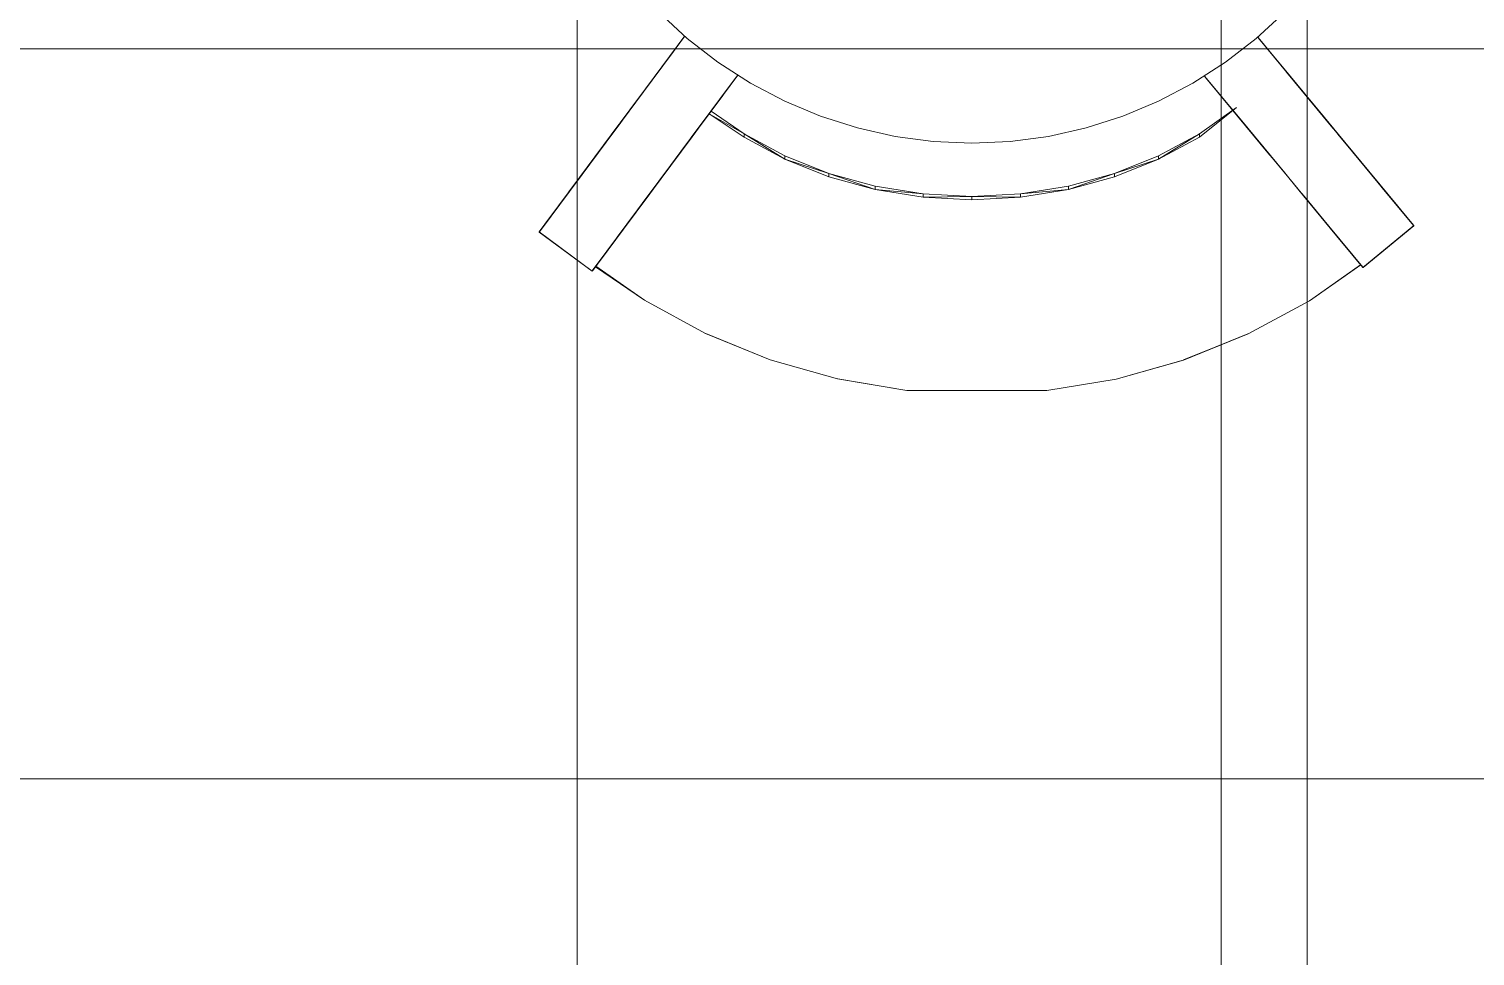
# Model space of a CAD drawing. Extents: x -566 to 72611, y -487 to 32334.
# Drawn here: x 133.65 to 158.41, y 139.61 to 155.48 of the extents above; entities that cross this region are included whole.
import ezdxf

# ---------------------------------------------------------------- set-up
doc = ezdxf.new("R2010")
doc.units = 0
doc.header["$LTSCALE"] = 0.5
doc.header["$MEASUREMENT"] = 0
doc.layers.add('ceilling', color=141, linetype='CONTINUOUS', lineweight=18)
doc.layers.add('floor', color=7, linetype='CONTINUOUS', lineweight=5, true_color=0xcfcfcf)
doc.layers.add('layout', color=7, linetype='CONTINUOUS', lineweight=5, true_color=0xcfcfcf)

msp = doc.modelspace()

# ---------------------------------------------------------------- hatches: boundary and pattern name
at = {"layer": 'floor'}
h = msp.add_hatch(dxfattribs=at)
h.set_pattern_fill('ANSI37', color=256, scale=100, angle=45)
h.set_pattern_definition([(90, (243.028, 267.632), (-12.5, 9e-16), []), (180, (243.028, 267.632), (-9e-16, -12.5), [])])
h.paths.add_polyline_path([(253.46925, 349.5), (154.11744, 349.5), (154.11744, 348.5), (101.14781, 348.5), (101.14781, 349.5), (0, 349.5), (0, 344.5), (36, 344.5, -0.33835703), (0, 308.66941), (0, 308.5), (0, 173.75), (253.46925, 173.75)])
h.paths.add_polyline_path([(36, 344.5), (0, 344.5), (0, 308.66941, 0.33835703)], flags=17)
h.paths.add_polyline_path([(253.46925, 173.75), (0, 173.75), (0, 173.74997), (0, 169.75), (253.46925, 169.75)])
h.paths.add_polyline_path([(253.46925, 169.75), (0, 169.75), (0, 149.21137), (36, 149.21137, -0.33835703), (0, 113.38078), (0, 113.21137), (0, 29.94998), (0, -5), (253.46925, -5)])
h.paths.add_polyline_path([(36, 149.21137), (0, 149.21137), (0, 113.38078, 0.33835703)], flags=17)
h.paths.add_polyline_path([(575.25, 169.75), (510, 169.75), (474.75, 169.75), (327.5, 169.75), (285.46925, 169.75), (285.46925, 165.75), (253.46925, 165.75), (253.46925, -5), (263.99725, -5), (263.99725, 95.99051), (287, 95.99051), (287, 97.5), (292, 97.5), (292, -5), (341.25, -5), (341.25, 13.02988), (341.25012, 15.02988), (346.24839, 15.02988, 0.36108524), (374.08728, 41.24999), (346.25012, 41.24999), (346.25012, 42.99999), (341.25, 42.99999), (341.25, 44.99999), (341.25, 97.5), (357.75, 97.5), (405.75, 97.5), (575.25, 97.5)])

# ---------------------------------------------------------------- linework, layer by layer
at = {"layer": 'ceilling'}
msp.add_line((154.06343, 169.75), (154.06343, -5), dxfattribs=at)
at = {"layer": 'layout'}
for points in [[(144.92283, 155.31625, 60.05685), (144.43345, 155.76791, 58.93004), (144.92283, 155.31625, 58.93004)], [(144.43345, 155.76791, 58.93004), (144.92283, 155.31625, 60.05685), (144.43345, 155.76791, 60.05685)], [(155.15089, 155.76791, 60.05685), (154.66154, 155.31625, 58.93004), (155.15089, 155.76791, 58.93004)], [(154.66154, 155.31625, 58.93004), (155.15089, 155.76791, 60.05685), (154.66154, 155.31625, 60.05685)], [(144.87407, 155.35055, 59.63132), (144.21946, 154.46908, 59.47709), (143.81291, 153.92172, 63.0932)], [(144.87407, 155.35055, 59.63132), (143.81291, 153.92172, 63.0932), (144.46232, 154.79611, 63.29322)], [(144.74162, 155.17221, 51.11895), (144.08738, 154.29135, 51.27463), (144.79295, 155.2413, 51.67926)], [(144.79295, 155.2413, 51.67926), (144.08738, 154.29135, 51.27463), (144.13755, 154.35885, 51.82198)], [(144.79295, 155.2413, 51.67926), (144.13755, 154.35885, 51.82198), (144.83989, 155.30453, 52.24056)], [(144.83989, 155.30453, 52.24056), (144.13755, 154.35885, 51.82198), (144.18339, 154.42062, 52.37029)], [(144.83989, 155.30453, 52.24056), (144.18339, 154.42062, 52.37029), (144.88231, 155.36166, 52.80273)], [(144.88231, 155.36166, 52.80273), (144.18339, 154.42062, 52.37029), (144.22483, 154.4764, 52.91944)], [(145.44859, 154.90951, 60.05685), (144.92283, 155.31625, 58.93004), (145.44859, 154.90951, 58.93004)], [(144.92283, 155.31625, 58.93004), (145.44859, 154.90951, 60.05685), (144.92283, 155.31625, 60.05685)], [(154.66154, 155.31625, 60.05685), (154.13575, 154.90951, 58.93004), (154.66154, 155.31625, 58.93004)], [(154.13575, 154.90951, 58.93004), (154.66154, 155.31625, 60.05685), (154.13575, 154.90951, 60.05685)], [(155.43913, 154.43185, 52.45103), (154.73732, 155.28024, 52.32131), (154.69197, 155.33505, 52.88348)], [(155.43913, 154.43185, 52.45103), (154.69197, 155.33505, 52.88348), (155.39485, 154.48544, 53.0002)], [(155.40059, 154.47848, 59.55784), (154.70079, 155.32443, 59.71208), (155.83522, 153.95309, 63.17395)], [(155.83522, 153.95309, 63.17395), (154.70079, 155.32443, 59.71208), (155.14091, 154.79232, 63.37397)], [(155.48811, 154.37264, 51.90273), (154.78746, 155.21969, 51.76002), (154.73732, 155.28024, 52.32131)], [(155.48811, 154.37264, 51.90273), (154.73732, 155.28024, 52.32131), (155.43913, 154.43185, 52.45103)], [(155.54176, 154.30783, 51.35538), (154.84236, 155.15328, 51.1997), (154.78746, 155.21969, 51.76002)], [(155.54176, 154.30783, 51.35538), (154.78746, 155.21969, 51.76002), (155.48811, 154.37264, 51.90273)], [(144.56077, 154.9288, 49.44472), (143.91081, 154.05355, 49.63913), (144.62553, 155.01583, 50.00159)], [(144.62553, 155.01583, 50.00159), (143.91081, 154.05355, 49.63913), (143.97398, 154.13864, 50.18312)], [(144.62553, 155.01583, 50.00159), (143.97398, 154.13864, 50.18312), (144.68577, 155.09701, 50.55969)], [(144.68577, 155.09701, 50.55969), (143.97398, 154.13864, 50.18312), (144.03288, 154.21786, 50.72831)], [(144.68577, 155.09701, 50.55969), (144.03288, 154.21786, 50.72831), (144.74162, 155.17221, 51.11895)], [(144.74162, 155.17221, 51.11895), (144.03288, 154.21786, 50.72831), (144.08738, 154.29135, 51.27463)], [(155.60005, 154.23739, 50.80906), (154.90205, 155.08114, 50.64045), (154.84236, 155.15328, 51.1997)], [(155.60005, 154.23739, 50.80906), (154.84236, 155.15328, 51.1997), (155.54176, 154.30783, 51.35538)], [(155.66301, 154.16122, 50.26387), (154.96647, 155.00326, 50.08234), (154.90205, 155.08114, 50.64045)], [(155.66301, 154.16122, 50.26387), (154.90205, 155.08114, 50.64045), (155.60005, 154.23739, 50.80906)], [(155.73057, 154.07955, 49.71989), (155.03566, 154.91964, 49.52547), (154.96647, 155.00326, 50.08234)], [(155.73057, 154.07955, 49.71989), (154.96647, 155.00326, 50.08234), (155.66301, 154.16122, 50.26387)], [(144.46232, 154.79611, 63.29322), (143.81291, 153.92172, 63.0932), (143.39225, 153.35531, 66.19836)], [(144.46232, 154.79611, 63.29322), (143.39225, 153.35531, 66.19836), (144.03923, 154.22653, 66.41624)], [(144.35795, 154.6556, 47.83775), (143.70897, 153.78182, 48.04053), (144.42442, 154.74508, 48.36358)], [(144.42442, 154.74508, 48.36358), (143.70897, 153.78182, 48.04053), (143.77574, 153.87167, 48.5686)], [(144.42442, 154.74508, 48.36358), (143.77574, 153.87167, 48.5686), (144.49186, 154.8359, 48.89098)], [(144.49186, 154.8359, 48.89098), (143.77574, 153.87167, 48.5686), (143.843, 153.96224, 49.09448)], [(144.49186, 154.8359, 48.89098), (143.843, 153.96224, 49.09448), (144.56077, 154.9288, 49.44472)], [(144.56077, 154.9288, 49.44472), (143.843, 153.96224, 49.09448), (143.91081, 154.05355, 49.63913)], [(143.89512, 154.03243, 67.48009), (144.46232, 154.79611, 63.29322), (144.03923, 154.22653, 66.41624)], [(146.00688, 154.5505, 60.05685), (145.44859, 154.90951, 58.93004), (146.00688, 154.5505, 58.93004)], [(145.44859, 154.90951, 58.93004), (146.00688, 154.5505, 60.05685), (145.44859, 154.90951, 60.05685)], [(154.13575, 154.90951, 60.05685), (153.57747, 154.5505, 58.93004), (154.13575, 154.90951, 58.93004)], [(153.57747, 154.5505, 58.93004), (154.13575, 154.90951, 60.05685), (153.57747, 154.5505, 60.05685)], [(155.80305, 153.99203, 49.17523), (155.10933, 154.83053, 48.97174), (155.03566, 154.91964, 49.52547)], [(155.80305, 153.99203, 49.17523), (155.03566, 154.91964, 49.52547), (155.73057, 154.07955, 49.71989)], [(155.87495, 153.90512, 48.64935), (155.18144, 154.74337, 48.44434), (155.10933, 154.83053, 48.97174)], [(155.87495, 153.90512, 48.64935), (155.10933, 154.83053, 48.97174), (155.80305, 153.99203, 49.17523)], [(155.83522, 153.95309, 63.17395), (155.14091, 154.79232, 63.37397), (156.28495, 153.40951, 66.27911)], [(156.28495, 153.40951, 66.27911), (155.14091, 154.79232, 63.37397), (155.59324, 154.24557, 66.49699)], [(155.94633, 153.81881, 48.12128), (155.25251, 154.65743, 47.9185), (155.18144, 154.74337, 48.44434)], [(155.94633, 153.81881, 48.12128), (155.18144, 154.74337, 48.44434), (155.87495, 153.90512, 48.64935)], [(144.16288, 154.39291, 46.2589), (143.5131, 153.51803, 46.45496), (144.22722, 154.47958, 46.78542)], [(144.22722, 154.47958, 46.78542), (143.5131, 153.51803, 46.45496), (143.57768, 153.60494, 46.98371)], [(144.22722, 154.47958, 46.78542), (143.57768, 153.60494, 46.98371), (144.29222, 154.5671, 47.31169)], [(144.29222, 154.5671, 47.31169), (143.57768, 153.60494, 46.98371), (143.64299, 153.69284, 47.51224)], [(144.29222, 154.5671, 47.31169), (143.64299, 153.69284, 47.51224), (144.35795, 154.6556, 47.83775)], [(144.35795, 154.6556, 47.83775), (143.64299, 153.69284, 47.51224), (143.70897, 153.78182, 48.04053)], [(145.12413, 153.79733, 59.47709), (145.77867, 154.67868, 59.63132), (144.71757, 153.24984, 63.09319)], [(144.71757, 153.24984, 63.09319), (145.77867, 154.67868, 59.63132), (145.36699, 154.12435, 63.29322)], [(144.93748, 153.54611, 50.72831), (145.59044, 154.42514, 50.55969), (145.64622, 154.50033, 51.11895)], [(144.93748, 153.54611, 50.72831), (145.64622, 154.50033, 51.11895), (144.99205, 153.61947, 51.27463)], [(144.99205, 153.61947, 51.27463), (145.64622, 154.50033, 51.11895), (145.69761, 154.56954, 51.67927)], [(144.99205, 153.61947, 51.27463), (145.69761, 154.56954, 51.67927), (145.04222, 153.6871, 51.82198)], [(145.04222, 153.6871, 51.82198), (145.69761, 154.56954, 51.67927), (145.74449, 154.63265, 52.24056)], [(145.04222, 153.6871, 51.82198), (145.74449, 154.63265, 52.24056), (145.08806, 153.74874, 52.37029)], [(145.08806, 153.74874, 52.37029), (145.74449, 154.63265, 52.24056), (145.78691, 154.68978, 52.80273)], [(145.08806, 153.74874, 52.37029), (145.78691, 154.68978, 52.80273), (145.12944, 153.80453, 52.91944)], [(146.59349, 154.24215, 60.05685), (146.00688, 154.5505, 58.93004), (146.59349, 154.24215, 58.93004)], [(146.00688, 154.5505, 58.93004), (146.59349, 154.24215, 60.05685), (146.00688, 154.5505, 60.05685)], [(153.57747, 154.5505, 60.05685), (152.99086, 154.24215, 58.93004), (153.57747, 154.5505, 58.93004)], [(152.99086, 154.24215, 58.93004), (153.57747, 154.5505, 60.05685), (152.99086, 154.24215, 60.05685)], [(153.77778, 154.67233, 59.01377), (154.48115, 153.82211, 58.90376), (154.49763, 153.80221, 59.12624)], [(153.77778, 154.67233, 59.01377), (154.49763, 153.80221, 59.12624), (153.79472, 154.65182, 59.24274)], [(153.82374, 154.61679, 52.88348), (154.52662, 153.76718, 53.0002), (153.78315, 154.66586, 53.44645)], [(153.78315, 154.66586, 53.44645), (154.52662, 153.76718, 53.0002), (154.48698, 153.81503, 53.55014)], [(153.79472, 154.65182, 59.24274), (154.49763, 153.80221, 59.12624), (154.51506, 153.78109, 59.34856)], [(153.79472, 154.65182, 59.24274), (154.51506, 153.78109, 59.34856), (153.81266, 154.63021, 59.47154)], [(153.81266, 154.63021, 59.47154), (154.51506, 153.78109, 59.34856), (154.53233, 153.76022, 59.55784)], [(153.81266, 154.63021, 59.47154), (154.53233, 153.76022, 59.55784), (153.83256, 154.60617, 59.71208)], [(153.86909, 154.56198, 52.32131), (154.5709, 153.71359, 52.45103), (153.82374, 154.61679, 52.88348)], [(153.82374, 154.61679, 52.88348), (154.5709, 153.71359, 52.45103), (154.52662, 153.76718, 53.0002)], [(153.83256, 154.60617, 59.71208), (154.53233, 153.76022, 59.55784), (154.96699, 153.23483, 63.17395)], [(153.83256, 154.60617, 59.71208), (154.96699, 153.23483, 63.17395), (154.27269, 154.07406, 63.37397)], [(153.9192, 154.50143, 51.76002), (154.61988, 153.65438, 51.90273), (153.86909, 154.56198, 52.32131)], [(153.86909, 154.56198, 52.32131), (154.61988, 153.65438, 51.90273), (154.5709, 153.71359, 52.45103)], [(153.97413, 154.43502, 51.1997), (154.67353, 153.58956, 51.35538), (153.9192, 154.50143, 51.76002)], [(153.9192, 154.50143, 51.76002), (154.67353, 153.58956, 51.35538), (154.61988, 153.65438, 51.90273)], [(156.01692, 153.73348, 47.59299), (155.3228, 154.57247, 47.39245), (155.25251, 154.65743, 47.9185)], [(156.01692, 153.73348, 47.59299), (155.25251, 154.65743, 47.9185), (155.94633, 153.81881, 48.12128)], [(156.08674, 153.64901, 47.06447), (155.39232, 154.48849, 46.86617), (155.3228, 154.57247, 47.39245)], [(156.08674, 153.64901, 47.06447), (155.3228, 154.57247, 47.39245), (156.01692, 153.73348, 47.59299)], [(156.15574, 153.56564, 46.53571), (155.46104, 154.40536, 46.33966), (155.39232, 154.48849, 46.86617)], [(156.15574, 153.56564, 46.53571), (155.39232, 154.48849, 46.86617), (156.08674, 153.64901, 47.06447)], [(144.03923, 154.22653, 66.41624), (143.39225, 153.35531, 66.19836), (143.24821, 153.16134, 67.26141)], [(144.03923, 154.22653, 66.41624), (143.24821, 153.16134, 67.26141), (143.89512, 154.03243, 67.48009)], [(143.97441, 154.13912, 44.67808), (143.32383, 153.26315, 44.86739), (144.03654, 154.22274, 45.20524)], [(144.03654, 154.22274, 45.20524), (143.32383, 153.26315, 44.86739), (143.38615, 153.34713, 45.3968)], [(144.03654, 154.22274, 45.20524), (143.38615, 153.34713, 45.3968), (144.09935, 154.30734, 45.73219)], [(144.09935, 154.30734, 45.73219), (143.38615, 153.34713, 45.3968), (143.44926, 153.43209, 45.92599)], [(144.09935, 154.30734, 45.73219), (143.44926, 153.43209, 45.92599), (144.16288, 154.39291, 46.2589)], [(144.16288, 154.39291, 46.2589), (143.44926, 153.43209, 45.92599), (143.5131, 153.51803, 46.45496)], [(144.7476, 153.29037, 49.09448), (145.39653, 154.16415, 48.89098), (145.46544, 154.25692, 49.44472)], [(144.7476, 153.29037, 49.09448), (145.46544, 154.25692, 49.44472), (144.81541, 153.38168, 49.63913)], [(144.81541, 153.38168, 49.63913), (145.46544, 154.25692, 49.44472), (145.53013, 154.34408, 50.00159)], [(144.81541, 153.38168, 49.63913), (145.53013, 154.34408, 50.00159), (144.87864, 153.46676, 50.18312)], [(144.87864, 153.46676, 50.18312), (145.53013, 154.34408, 50.00159), (145.59044, 154.42514, 50.55969)], [(144.87864, 153.46676, 50.18312), (145.59044, 154.42514, 50.55969), (144.93748, 153.54611, 50.72831)], [(147.20402, 153.98666, 60.05685), (146.59349, 154.24215, 58.93004), (147.20402, 153.98666, 58.93004)], [(146.59349, 154.24215, 58.93004), (147.20402, 153.98666, 60.05685), (146.59349, 154.24215, 60.05685)], [(152.99086, 154.24215, 60.05685), (152.38032, 153.98666, 58.93004), (152.99086, 154.24215, 58.93004)], [(152.38032, 153.98666, 58.93004), (152.99086, 154.24215, 60.05685), (152.38032, 153.98666, 60.05685)], [(154.03379, 154.36288, 50.64045), (154.73182, 153.51913, 50.80907), (153.97413, 154.43502, 51.1997)], [(153.97413, 154.43502, 51.1997), (154.73182, 153.51913, 50.80907), (154.67353, 153.58956, 51.35538)], [(154.09825, 154.285, 50.08234), (154.79478, 153.44296, 50.26387), (154.03379, 154.36288, 50.64045)], [(154.03379, 154.36288, 50.64045), (154.79478, 153.44296, 50.26387), (154.73182, 153.51913, 50.80907)], [(154.16743, 154.20138, 49.52547), (154.86235, 153.36129, 49.71989), (154.09825, 154.285, 50.08234)], [(154.09825, 154.285, 50.08234), (154.86235, 153.36129, 49.71989), (154.79478, 153.44296, 50.26387)], [(156.22401, 153.48312, 46.00674), (155.529, 154.32321, 45.81293), (155.46104, 154.40536, 46.33966)], [(156.22401, 153.48312, 46.00674), (155.46104, 154.40536, 46.33966), (156.15574, 153.56564, 46.53571)], [(156.29145, 153.40158, 45.47755), (155.59617, 154.24203, 45.28599), (155.529, 154.32321, 45.81293)], [(156.29145, 153.40158, 45.47755), (155.529, 154.32321, 45.81293), (156.22401, 153.48312, 46.00674)], [(156.28495, 153.40951, 66.27911), (155.59324, 154.24557, 66.49699), (156.43892, 153.22335, 67.34216)], [(156.43892, 153.22335, 67.34216), (155.59324, 154.24557, 66.49699), (155.74733, 154.05929, 67.56084)], [(156.35811, 153.32101, 44.94815), (155.66255, 154.16183, 44.75883), (155.59617, 154.24203, 45.28599)], [(156.35811, 153.32101, 44.94815), (155.59617, 154.24203, 45.28599), (156.29145, 153.40158, 45.47755)], [(143.79252, 153.89425, 43.09533), (143.14116, 153.01718, 43.2779), (143.85246, 153.97494, 43.62312)], [(143.85246, 153.97494, 43.62312), (143.14116, 153.01718, 43.2779), (143.20134, 153.09823, 43.80795)], [(143.86772, 153.99545, 67.68089), (143.19371, 153.08798, 67.6576), (143.16594, 153.0505, 67.85529)], [(143.86772, 153.99545, 67.68089), (143.16594, 153.0505, 67.85529), (143.83983, 153.95797, 67.88193)], [(143.89512, 154.03243, 67.48009), (143.22117, 153.12484, 67.45979), (143.19371, 153.08798, 67.6576)], [(143.89512, 154.03243, 67.48009), (143.19371, 153.08798, 67.6576), (143.86772, 153.99545, 67.68089)], [(143.85246, 153.97494, 43.62312), (143.20134, 153.09823, 43.80795), (143.91307, 154.0566, 44.1507)], [(143.91307, 154.0566, 44.1507), (143.20134, 153.09823, 43.80795), (143.26219, 153.18014, 44.33778)], [(143.89512, 154.03243, 67.48009), (143.24821, 153.16134, 67.26141), (143.22117, 153.12484, 67.45979)], [(143.91307, 154.0566, 44.1507), (143.26219, 153.18014, 44.33778), (143.97441, 154.13912, 44.67808)], [(143.97441, 154.13912, 44.67808), (143.26219, 153.18014, 44.33778), (143.32383, 153.26315, 44.86739)], [(144.71757, 153.24984, 63.09319), (145.36699, 154.12435, 63.29322), (144.29686, 152.68344, 66.19836)], [(144.29686, 152.68344, 66.19836), (145.36699, 154.12435, 63.29322), (144.94389, 153.55465, 66.41624)], [(144.54759, 153.02108, 47.51224), (145.19682, 153.89523, 47.31169), (145.26262, 153.98373, 47.83775)], [(144.54759, 153.02108, 47.51224), (145.26262, 153.98373, 47.83775), (144.61363, 153.10995, 48.04053)], [(144.61363, 153.10995, 48.04053), (145.26262, 153.98373, 47.83775), (145.32908, 154.07333, 48.36358)], [(144.61363, 153.10995, 48.04053), (145.32908, 154.07333, 48.36358), (144.6804, 153.19979, 48.5686)], [(144.6804, 153.19979, 48.5686), (145.32908, 154.07333, 48.36358), (145.39653, 154.16415, 48.89098)], [(144.6804, 153.19979, 48.5686), (145.39653, 154.16415, 48.89098), (144.7476, 153.29037, 49.09448)], [(145.29585, 154.02853, 48.10067), (145.89421, 153.68649, 62.01618), (145.32908, 154.07333, 48.36358)], [(145.89421, 153.68649, 62.01618), (145.29585, 154.02853, 48.10067), (145.89421, 153.62899, 62.90574)], [(147.83394, 153.78585, 60.05685), (147.20402, 153.98666, 58.93004), (147.83394, 153.78585, 58.93004)], [(147.20402, 153.98666, 58.93004), (147.83394, 153.78585, 60.05685), (147.20402, 153.98666, 60.05685)], [(152.38032, 153.98666, 60.05685), (151.75041, 153.78585, 58.93004), (152.38032, 153.98666, 58.93004)], [(151.75041, 153.78585, 58.93004), (152.38032, 153.98666, 60.05685), (151.75041, 153.78585, 60.05685)], [(153.68956, 153.62899, 62.90574), (154.32432, 154.13595, 62.04524), (153.68956, 153.68649, 62.01618)], [(154.2411, 154.11227, 48.97174), (154.93483, 153.27377, 49.17523), (154.16743, 154.20138, 49.52547)], [(154.16743, 154.20138, 49.52547), (154.93483, 153.27377, 49.17523), (154.86235, 153.36129, 49.71989)], [(154.31321, 154.02511, 48.44434), (155.00673, 153.18685, 48.64936), (154.2411, 154.11227, 48.97174)], [(154.2411, 154.11227, 48.97174), (155.00673, 153.18685, 48.64936), (154.93483, 153.27377, 49.17523)], [(154.8791, 153.34103, 67.56084), (154.27269, 154.07406, 63.37397), (154.72502, 153.52731, 66.49699)], [(154.38429, 153.93917, 47.9185), (155.07811, 153.10055, 48.12128), (154.31321, 154.02511, 48.44434)], [(154.31321, 154.02511, 48.44434), (155.07811, 153.10055, 48.12128), (155.00673, 153.18685, 48.64936)], [(156.42399, 153.24142, 44.41853), (155.72816, 154.08248, 44.23145), (155.66255, 154.16183, 44.75883)], [(156.42399, 153.24142, 44.41853), (155.66255, 154.16183, 44.75883), (156.35811, 153.32101, 44.94815)], [(156.48909, 153.16268, 43.88869), (155.79298, 154.00411, 43.70387), (155.72816, 154.08248, 44.23145)], [(156.48909, 153.16268, 43.88869), (155.72816, 154.08248, 44.23145), (156.42399, 153.24142, 44.41853)], [(156.43892, 153.22335, 67.34216), (155.74733, 154.05929, 67.56084), (156.46788, 153.18832, 67.54053)], [(156.46788, 153.18832, 67.54053), (155.74733, 154.05929, 67.56084), (156.4972, 153.15292, 67.73835)], [(156.4972, 153.15292, 67.73835), (155.74733, 154.05929, 67.56084), (155.77665, 154.02389, 67.76163)], [(156.4972, 153.15292, 67.73835), (155.77665, 154.02389, 67.76163), (156.52693, 153.11691, 67.93604)], [(156.52693, 153.11691, 67.93604), (155.77665, 154.02389, 67.76163), (155.80644, 153.98788, 67.96268)], [(156.55339, 153.08493, 43.35866), (155.85701, 153.92672, 43.17608), (155.79298, 154.00411, 43.70387)], [(156.55339, 153.08493, 43.35866), (155.79298, 154.00411, 43.70387), (156.48909, 153.16268, 43.88869)], [(156.52693, 153.11691, 67.93604), (155.80644, 153.98788, 67.96268), (156.55711, 153.08053, 68.13358)], [(156.55711, 153.08053, 68.13358), (155.80644, 153.98788, 67.96268), (155.83665, 153.95138, 68.16358)], [(143.66417, 153.7214, 69.08517), (142.99064, 152.81454, 69.03837), (142.96006, 152.7734, 69.23503)], [(143.66417, 153.7214, 69.08517), (142.96006, 152.7734, 69.23503), (143.63347, 153.68014, 69.28519)], [(143.69444, 153.76217, 68.885), (143.02086, 152.85519, 68.84155), (142.99064, 152.81454, 69.03837)], [(143.69444, 153.76217, 68.885), (142.99064, 152.81454, 69.03837), (143.66417, 153.7214, 69.08517)], [(143.72435, 153.80245, 68.68468), (143.05064, 152.89535, 68.64459), (143.02086, 152.85519, 68.84155)], [(143.72435, 153.80245, 68.68468), (143.02086, 152.85519, 68.84155), (143.69444, 153.76217, 68.885)], [(143.75383, 153.84213, 68.48421), (143.08006, 152.9349, 68.44748), (143.05064, 152.89535, 68.64459)], [(143.75383, 153.84213, 68.48421), (143.05064, 152.89535, 68.64459), (143.72435, 153.80245, 68.68468)], [(143.78288, 153.88131, 68.28359), (143.10905, 152.97396, 68.25022), (143.08006, 152.9349, 68.44748)], [(143.78288, 153.88131, 68.28359), (143.08006, 152.9349, 68.44748), (143.75383, 153.84213, 68.48421)], [(143.08183, 152.93734, 42.74824), (143.79252, 153.89425, 43.09533), (143.73332, 153.81454, 42.56679)], [(143.79252, 153.89425, 43.09533), (143.08183, 152.93734, 42.74824), (143.14116, 153.01718, 43.2779)], [(143.81157, 153.91989, 68.08282), (143.13768, 153.01254, 68.05283), (143.10905, 152.97396, 68.25022)], [(143.81157, 153.91989, 68.08282), (143.10905, 152.97396, 68.25022), (143.78288, 153.88131, 68.28359)], [(143.83983, 153.95797, 67.88193), (143.16594, 153.0505, 67.85529), (143.13768, 153.01254, 68.05283)], [(143.83983, 153.95797, 67.88193), (143.13768, 153.01254, 68.05283), (143.81157, 153.91989, 68.08282)], [(143.81291, 153.92172, 63.0932), (143.24821, 153.16134, 67.26141), (143.39225, 153.35531, 66.19836)], [(144.35392, 152.76022, 45.92599), (145.00395, 153.63558, 45.73219), (145.06755, 153.72116, 46.25891)], [(144.35392, 152.76022, 45.92599), (145.06755, 153.72116, 46.25891), (144.41771, 152.84616, 46.45496)], [(144.41771, 152.84616, 46.45496), (145.06755, 153.72116, 46.25891), (145.13182, 153.8077, 46.78542)], [(144.41771, 152.84616, 46.45496), (145.13182, 153.8077, 46.78542), (144.48228, 152.93307, 46.98371)], [(144.48228, 152.93307, 46.98371), (145.13182, 153.8077, 46.78542), (145.19682, 153.89523, 47.31169)], [(144.48228, 152.93307, 46.98371), (145.19682, 153.89523, 47.31169), (144.54759, 153.02108, 47.51224)], [(148.47847, 153.64144, 60.05685), (147.83394, 153.78585, 58.93004), (148.47847, 153.64144, 58.93004)], [(147.83394, 153.78585, 58.93004), (148.47847, 153.64144, 60.05685), (147.83394, 153.78585, 60.05685)], [(151.75041, 153.78585, 60.05685), (151.10588, 153.64144, 58.93004), (151.75041, 153.78585, 58.93004)], [(151.10588, 153.64144, 58.93004), (151.75041, 153.78585, 60.05685), (151.10588, 153.64144, 60.05685)], [(154.45457, 153.85421, 47.39245), (155.14869, 153.01522, 47.59299), (154.38429, 153.93917, 47.9185)], [(154.38429, 153.93917, 47.9185), (155.14869, 153.01522, 47.59299), (155.07811, 153.10055, 48.12128)], [(154.52409, 153.77023, 46.86617), (155.21852, 152.93075, 47.06447), (154.45457, 153.85421, 47.39245)], [(154.45457, 153.85421, 47.39245), (155.21852, 152.93075, 47.06447), (155.14869, 153.01522, 47.59299)], [(156.55711, 153.08053, 68.13358), (155.83665, 153.95138, 68.16358), (156.58769, 153.04354, 68.33097)], [(156.58769, 153.04354, 68.33097), (155.83665, 153.95138, 68.16358), (155.86732, 153.91427, 68.36434)], [(155.85701, 153.92672, 43.17608), (156.61683, 153.00826, 42.82899), (155.92033, 153.85018, 42.64754)], [(156.61683, 153.00826, 42.82899), (155.85701, 153.92672, 43.17608), (156.55339, 153.08493, 43.35866)], [(156.58769, 153.04354, 68.33097), (155.86732, 153.91427, 68.36434), (156.61869, 153.00607, 68.52824)], [(156.61869, 153.00607, 68.52824), (155.86732, 153.91427, 68.36434), (155.89842, 153.87667, 68.56496)], [(156.61869, 153.00607, 68.52824), (155.89842, 153.87667, 68.56496), (156.65016, 152.96798, 68.72534)], [(156.65016, 152.96798, 68.72534), (155.89842, 153.87667, 68.56496), (155.92994, 153.83859, 68.76543)], [(156.65016, 152.96798, 68.72534), (155.92994, 153.83859, 68.76543), (156.68202, 152.92953, 68.9223)], [(156.68202, 152.92953, 68.9223), (155.92994, 153.83859, 68.76543), (155.96186, 153.80001, 68.96575)], [(156.68202, 152.92953, 68.9223), (155.96186, 153.80001, 68.96575), (156.71428, 152.89047, 69.11913)], [(156.71428, 152.89047, 69.11913), (155.96186, 153.80001, 68.96575), (155.99424, 153.76083, 69.16592)], [(156.71428, 152.89047, 69.11913), (155.99424, 153.76083, 69.16592), (156.74699, 152.85092, 69.31578)], [(156.74699, 152.85092, 69.31578), (155.99424, 153.76083, 69.16592), (156.02705, 153.72116, 69.36595)], [(156.74699, 152.85092, 69.31578), (156.02705, 153.72116, 69.36595), (156.7801, 152.81088, 69.51229)], [(156.7801, 152.81088, 69.51229), (156.02705, 153.72116, 69.36595), (156.06031, 153.68099, 69.56581)], [(143.49937, 153.49948, 70.12473), (142.82066, 152.58566, 70.08362), (142.77952, 152.53024, 70.31036)], [(143.49937, 153.49948, 70.12473), (142.77952, 152.53024, 70.31036), (143.45787, 153.44369, 70.36436)], [(143.53886, 153.5527, 69.88541), (142.86009, 152.63864, 69.85612), (142.82066, 152.58566, 70.08362)], [(143.53886, 153.5527, 69.88541), (142.82066, 152.58566, 70.08362), (143.49937, 153.49948, 70.12473)], [(143.5709, 153.59579, 69.68478), (142.89793, 152.68966, 69.62672), (142.86009, 152.63864, 69.85612)], [(143.5709, 153.59579, 69.68478), (142.86009, 152.63864, 69.85612), (143.53886, 153.5527, 69.88541)], [(143.6024, 153.63827, 69.48506), (142.92912, 152.73165, 69.43154), (142.89793, 152.68966, 69.62672)], [(143.6024, 153.63827, 69.48506), (142.89793, 152.68966, 69.62672), (143.5709, 153.59579, 69.68478)], [(143.63347, 153.68014, 69.28519), (142.96006, 152.7734, 69.23503), (142.92912, 152.73165, 69.43154)], [(143.63347, 153.68014, 69.28519), (142.92912, 152.73165, 69.43154), (143.6024, 153.63827, 69.48506)], [(144.29686, 152.68344, 66.19836), (144.94389, 153.55465, 66.41624), (144.15287, 152.48959, 67.26141)], [(144.15287, 152.48959, 67.26141), (144.94389, 153.55465, 66.41624), (144.79973, 153.36056, 67.48009)], [(144.22844, 152.59127, 44.86739), (144.87907, 153.46737, 44.67808), (144.94114, 153.55099, 45.20524)], [(144.22844, 152.59127, 44.86739), (144.94114, 153.55099, 45.20524), (144.29081, 152.67526, 45.3968)], [(144.29081, 152.67526, 45.3968), (144.94114, 153.55099, 45.20524), (145.00395, 153.63558, 45.73219)], [(144.35392, 152.76022, 45.92599), (145.00395, 153.63558, 45.73219), (144.29081, 152.67526, 45.3968)], [(145.89421, 153.68649, 62.01618), (146.59343, 153.2507, 62.88128), (146.59343, 153.30819, 61.99172)], [(146.59343, 153.2507, 62.88128), (145.89421, 153.68649, 62.01618), (145.89421, 153.62899, 62.90574)], [(149.13285, 153.55429, 60.05685), (148.47847, 153.64144, 58.93004), (149.13285, 153.55429, 58.93004)], [(148.47847, 153.64144, 58.93004), (149.13285, 153.55429, 60.05685), (148.47847, 153.64144, 60.05685)], [(149.79216, 153.52523, 60.05685), (149.13285, 153.55429, 58.93004), (149.79216, 153.52523, 58.93004)], [(149.13285, 153.55429, 58.93004), (149.79216, 153.52523, 60.05685), (149.13285, 153.55429, 60.05685)], [(150.45149, 153.55429, 60.05685), (149.79216, 153.52523, 58.93004), (150.45149, 153.55429, 58.93004)], [(149.79216, 153.52523, 58.93004), (150.45149, 153.55429, 60.05685), (149.79216, 153.52523, 60.05685)], [(151.10588, 153.64144, 60.05685), (150.45149, 153.55429, 58.93004), (151.10588, 153.64144, 58.93004)], [(150.45149, 153.55429, 58.93004), (151.10588, 153.64144, 60.05685), (150.45149, 153.55429, 60.05685)], [(152.99031, 153.2507, 62.88128), (153.68956, 153.68649, 62.01618), (152.99031, 153.30819, 61.99172)], [(153.68956, 153.68649, 62.01618), (152.99031, 153.2507, 62.88128), (153.68956, 153.62899, 62.90574)], [(156.7801, 152.81088, 69.51229), (156.06031, 153.68099, 69.56581), (156.81346, 152.77059, 69.70747)], [(156.81346, 152.77059, 69.70747), (156.06031, 153.68099, 69.56581), (156.09398, 153.64035, 69.76553)], [(156.81346, 152.77059, 69.70747), (156.09398, 153.64035, 69.76553), (156.85392, 152.72177, 69.93687)], [(156.85392, 152.72177, 69.93687), (156.09398, 153.64035, 69.76553), (156.12825, 153.59884, 69.96616)], [(156.85392, 152.72177, 69.93687), (156.12825, 153.59884, 69.96616), (156.89604, 152.67086, 70.16437)], [(156.89604, 152.67086, 70.16437), (156.12825, 153.59884, 69.96616), (156.17045, 153.54794, 70.20547)], [(156.89604, 152.67086, 70.16437), (156.17045, 153.54794, 70.20547), (156.93998, 152.61764, 70.39111)], [(156.93998, 152.61764, 70.39111), (156.17045, 153.54794, 70.20547), (156.21479, 153.49423, 70.44511)], [(156.93998, 152.61764, 70.39111), (156.21479, 153.49423, 70.44511), (156.98582, 152.56222, 70.61703)], [(156.98582, 152.56222, 70.61703), (156.21479, 153.49423, 70.44511), (156.26112, 153.43832, 70.68393)], [(143.33354, 153.27621, 70.89474), (142.69212, 152.41256, 70.76139), (142.64579, 152.35018, 70.98563)], [(143.33354, 153.27621, 70.89474), (142.64579, 152.35018, 70.98563), (143.29063, 153.21847, 71.03882)], [(143.41453, 153.38534, 70.60317), (142.73668, 152.47262, 70.53629), (142.69212, 152.41256, 70.76139)], [(143.41453, 153.38534, 70.60317), (142.69212, 152.41256, 70.76139), (143.37486, 153.33187, 70.74951)], [(143.37486, 153.33187, 70.74951), (142.69212, 152.41256, 70.76139), (143.33354, 153.27621, 70.89474)], [(143.45787, 153.44369, 70.36436), (142.77952, 152.53024, 70.31036), (142.73668, 152.47262, 70.53629)], [(143.45787, 153.44369, 70.36436), (142.73668, 152.47262, 70.53629), (143.41453, 153.38534, 70.60317)], [(144.04234, 152.34066, 68.05283), (144.71617, 153.24801, 68.08282), (144.01371, 152.30221, 68.25022)], [(144.01371, 152.30221, 68.25022), (144.71617, 153.24801, 68.08282), (144.68754, 153.20944, 68.28359)], [(144.07054, 152.37863, 67.85528), (144.74449, 153.2861, 67.88193), (144.04234, 152.34066, 68.05283)], [(144.04234, 152.34066, 68.05283), (144.74449, 153.2861, 67.88193), (144.71617, 153.24801, 68.08282)], [(144.04582, 152.3453, 43.2779), (144.69719, 153.2225, 43.09533), (144.75706, 153.30306, 43.62312)], [(144.04582, 152.3453, 43.2779), (144.75706, 153.30306, 43.62312), (144.10594, 152.42636, 43.80795)], [(144.09837, 152.4161, 67.6576), (144.77232, 153.32369, 67.68089), (144.07054, 152.37863, 67.85528)], [(144.07054, 152.37863, 67.85528), (144.77232, 153.32369, 67.68089), (144.74449, 153.2861, 67.88193)], [(144.12577, 152.45309, 67.45979), (144.79973, 153.36056, 67.48009), (144.09837, 152.4161, 67.6576)], [(144.09837, 152.4161, 67.6576), (144.79973, 153.36056, 67.48009), (144.77232, 153.32369, 67.68089)], [(144.10594, 152.42636, 43.80795), (144.75706, 153.30306, 43.62312), (144.81767, 153.38473, 44.1507)], [(144.10594, 152.42636, 43.80795), (144.81767, 153.38473, 44.1507), (144.16685, 152.50839, 44.33778)], [(144.15287, 152.48959, 67.26141), (144.79973, 153.36056, 67.48009), (144.12577, 152.45309, 67.45979)], [(144.16685, 152.50839, 44.33778), (144.81767, 153.38473, 44.1507), (144.87907, 153.46737, 44.67808)], [(144.16685, 152.50839, 44.33778), (144.87907, 153.46737, 44.67808), (144.22844, 152.59127, 44.86739)], [(146.59343, 153.2507, 62.88128), (147.34556, 153.00729, 61.97227), (146.59343, 153.30819, 61.99172)], [(147.34556, 153.00729, 61.97227), (146.59343, 153.2507, 62.88128), (147.34556, 152.94979, 62.86182)], [(152.23817, 153.00729, 61.97227), (152.99031, 153.2507, 62.88128), (152.99031, 153.30819, 61.99172)], [(152.99031, 153.2507, 62.88128), (152.23817, 153.00729, 61.97227), (152.23817, 152.94979, 62.86182)], [(156.98582, 152.56222, 70.61703), (156.26112, 153.43832, 70.68393), (157.03346, 152.50472, 70.84214)], [(157.03346, 152.50472, 70.84214), (156.26112, 153.43832, 70.68393), (156.30357, 153.38693, 70.83027)], [(157.03346, 152.50472, 70.84214), (156.30357, 153.38693, 70.83027), (156.34773, 153.33358, 70.97549)], [(157.03346, 152.50472, 70.84214), (156.34773, 153.33358, 70.97549), (157.08296, 152.44479, 71.06638)], [(157.08296, 152.44479, 71.06638), (156.34773, 153.33358, 70.97549), (156.3936, 153.27816, 71.11958)], [(157.08296, 152.44479, 71.06638), (156.3936, 153.27816, 71.11958), (157.13429, 152.38278, 71.28973)], [(157.13429, 152.38278, 71.28973), (156.3936, 153.27816, 71.11958), (156.44111, 153.22067, 71.26247)], [(143.15257, 153.03256, 71.46377), (142.54808, 152.21859, 71.43139), (142.49669, 152.14938, 71.65285)], [(143.1035, 152.96652, 71.60284), (142.49669, 152.14938, 71.65285), (143.15257, 153.03256, 71.46377)], [(143.20018, 153.09664, 71.32338), (142.59782, 152.28561, 71.20898), (142.54808, 152.21859, 71.43139)], [(143.20018, 153.09664, 71.32338), (142.54808, 152.21859, 71.43139), (143.15257, 153.03256, 71.46377)], [(143.29063, 153.21847, 71.03882), (142.64579, 152.35018, 70.98563), (142.59782, 152.28561, 71.20898)], [(143.29063, 153.21847, 71.03882), (142.59782, 152.28561, 71.20898), (143.2462, 153.15866, 71.18172)], [(143.2462, 153.15866, 71.18172), (142.59782, 152.28561, 71.20898), (143.20018, 153.09664, 71.32338)], [(143.86473, 152.10153, 69.23503), (144.53813, 153.00826, 69.28519), (143.83372, 152.05978, 69.43153)], [(143.83372, 152.05978, 69.43153), (144.53813, 153.00826, 69.28519), (144.507, 152.96639, 69.48506)], [(143.89531, 152.14266, 69.03837), (144.56877, 153.04952, 69.08517), (143.86473, 152.10153, 69.23503)], [(143.86473, 152.10153, 69.23503), (144.56877, 153.04952, 69.08517), (144.53813, 153.00826, 69.28519)], [(143.92552, 152.18344, 68.84155), (144.5991, 153.0903, 68.885), (143.89531, 152.14266, 69.03837)], [(143.89531, 152.14266, 69.03837), (144.5991, 153.0903, 68.885), (144.56877, 153.04952, 69.08517)], [(143.9553, 152.22347, 68.64459), (144.62895, 153.13058, 68.68468), (143.92552, 152.18344, 68.84155)], [(143.92552, 152.18344, 68.84155), (144.62895, 153.13058, 68.68468), (144.5991, 153.0903, 68.885)], [(143.98472, 152.26315, 68.44748), (144.65843, 153.17025, 68.48421), (143.9553, 152.22347, 68.64459)], [(143.9553, 152.22347, 68.64459), (144.65843, 153.17025, 68.48421), (144.62895, 153.13058, 68.68468)], [(144.01371, 152.30221, 68.25022), (144.68754, 153.20944, 68.28359), (143.98472, 152.26315, 68.44748)], [(143.98472, 152.26315, 68.44748), (144.68754, 153.20944, 68.28359), (144.65843, 153.17025, 68.48421)], [(144.69719, 153.2225, 43.09533), (143.98643, 152.26547, 42.74824), (144.63792, 153.14266, 42.56679)], [(143.98643, 152.26547, 42.74824), (144.69719, 153.2225, 43.09533), (144.04582, 152.3453, 43.2779)], [(147.34556, 153.00729, 61.97227), (148.13816, 152.73129, 62.84769), (148.13816, 152.78878, 61.95813)], [(148.13816, 152.73129, 62.84769), (147.34556, 153.00729, 61.97227), (147.34556, 152.94979, 62.86182)], [(151.44557, 152.73129, 62.84769), (152.23817, 153.00729, 61.97227), (151.44557, 152.78878, 61.95813)], [(152.23817, 153.00729, 61.97227), (151.44557, 152.73129, 62.84769), (152.23817, 152.94979, 62.86182)], [(157.13429, 152.38278, 71.28973), (156.44111, 153.22067, 71.26247), (156.49034, 153.16122, 71.40414)], [(157.13429, 152.38278, 71.28973), (156.49034, 153.16122, 71.40414), (157.18745, 152.31857, 71.51215)], [(157.18745, 152.31857, 71.51215), (156.49034, 153.16122, 71.40414), (156.54118, 153.0997, 71.54453)], [(157.18745, 152.31857, 71.51215), (156.54118, 153.0997, 71.54453), (157.24241, 152.25216, 71.7336)], [(157.24241, 152.25216, 71.7336), (156.54118, 153.0997, 71.54453), (156.59367, 153.03634, 71.68359)], [(157.24241, 152.25216, 71.7336), (156.59367, 153.03634, 71.68359), (156.64778, 152.97091, 71.82132)], [(143.00077, 152.82809, 71.87688), (142.44358, 152.07797, 71.87331), (142.38878, 152.00411, 72.09274)], [(143.00077, 152.82809, 71.87688), (142.38878, 152.00411, 72.09274), (142.94719, 152.75595, 72.01176)], [(142.94719, 152.75595, 72.01176), (142.38878, 152.00411, 72.09274), (142.89207, 152.68185, 72.14516)], [(143.0529, 152.89828, 71.74056), (142.49669, 152.14938, 71.65285), (142.44358, 152.07797, 71.87331)], [(143.0529, 152.89828, 71.74056), (142.44358, 152.07797, 71.87331), (143.00077, 152.82809, 71.87688)], [(143.1035, 152.96652, 71.60284), (142.49669, 152.14938, 71.65285), (143.0529, 152.89828, 71.74056)], [(143.68419, 151.85848, 70.31035), (144.36247, 152.77181, 70.36436), (143.64134, 151.80075, 70.53629)], [(143.64134, 151.80075, 70.53629), (144.36247, 152.77181, 70.36436), (144.3192, 152.71347, 70.60317)], [(143.72532, 151.91378, 70.08362), (144.40397, 152.82772, 70.12473), (143.68419, 151.85848, 70.31035)], [(143.68419, 151.85848, 70.31035), (144.40397, 152.82772, 70.12473), (144.36247, 152.77181, 70.36436)], [(143.76469, 151.96688, 69.85612), (144.44346, 152.88082, 69.88541), (143.72532, 151.91378, 70.08362)], [(143.72532, 151.91378, 70.08362), (144.44346, 152.88082, 69.88541), (144.40397, 152.82772, 70.12473)], [(143.80253, 152.01779, 69.62672), (144.47551, 152.92404, 69.68478), (143.76469, 151.96688, 69.85612)], [(143.76469, 151.96688, 69.85612), (144.47551, 152.92404, 69.68478), (144.44346, 152.88082, 69.88541)], [(143.83372, 152.05978, 69.43153), (144.507, 152.96639, 69.48506), (143.80253, 152.01779, 69.62672)], [(143.80253, 152.01779, 69.62672), (144.507, 152.96639, 69.48506), (144.47551, 152.92404, 69.68478)], [(148.13816, 152.73129, 62.84769), (148.95811, 152.65621, 61.94955), (148.13816, 152.78878, 61.95813)], [(148.95811, 152.65621, 61.94955), (148.13816, 152.73129, 62.84769), (148.95811, 152.59872, 62.83911)], [(150.62562, 152.65621, 61.94955), (151.44557, 152.73129, 62.84769), (151.44557, 152.78878, 61.95813)], [(151.44557, 152.73129, 62.84769), (150.62562, 152.65621, 61.94955), (150.62562, 152.59872, 62.83911)], [(155.21852, 152.93075, 47.06447), (156.07176, 151.89938, 70.39111), (156.11757, 151.84396, 70.61703)], [(155.21852, 152.93075, 47.06447), (156.11757, 151.84396, 70.61703), (155.3929, 152.72006, 70.68393)], [(157.24241, 152.25216, 71.7336), (156.64778, 152.97091, 71.82132), (157.29918, 152.18344, 71.95406)], [(157.29918, 152.18344, 71.95406), (156.64778, 152.97091, 71.82132), (156.7035, 152.90353, 71.95763)], [(157.29918, 152.18344, 71.95406), (156.7035, 152.90353, 71.95763), (157.35774, 152.11264, 72.1735)], [(157.35774, 152.11264, 72.1735), (156.7035, 152.90353, 71.95763), (156.76082, 152.83431, 72.09251)], [(157.35774, 152.11264, 72.1735), (156.76082, 152.83431, 72.09251), (156.81968, 152.76315, 72.22591)], [(157.35774, 152.11264, 72.1735), (156.81968, 152.76315, 72.22591), (157.35695, 152.11361, 72.2136)], [(157.35695, 152.11361, 72.2136), (156.81968, 152.76315, 72.22591), (157.35325, 152.11813, 72.25334)], [(157.35325, 152.11813, 72.25334), (156.81968, 152.76315, 72.22591), (156.88011, 152.69003, 72.3578)], [(142.89207, 152.68185, 72.14516), (142.38878, 152.00411, 72.09274), (142.38957, 152.00509, 72.13285)], [(142.89207, 152.68185, 72.14516), (142.38957, 152.00509, 72.13285), (142.39299, 152.00985, 72.17259)], [(142.89207, 152.68185, 72.14516), (142.39299, 152.00985, 72.17259), (142.83555, 152.60568, 72.27704)], [(142.83555, 152.60568, 72.27704), (142.39299, 152.00985, 72.17259), (142.39915, 152.01815, 72.21152)], [(142.83555, 152.60568, 72.27704), (142.39915, 152.01815, 72.21152), (142.40794, 152.02999, 72.24917)], [(142.83555, 152.60568, 72.27704), (142.40794, 152.02999, 72.24917), (142.41923, 152.04513, 72.28512)], [(142.83555, 152.60568, 72.27704), (142.41923, 152.04513, 72.28512), (142.81938, 152.58383, 72.31058)], [(142.81938, 152.58383, 72.31058), (142.41923, 152.04513, 72.28512), (142.43296, 152.06356, 72.31894)], [(142.81938, 152.58383, 72.31058), (142.43296, 152.06356, 72.31894), (142.80113, 152.55941, 72.34149)], [(142.80113, 152.55941, 72.34149), (142.43296, 152.06356, 72.31894), (142.44889, 152.08505, 72.35023)], [(142.80113, 152.55941, 72.34149), (142.44889, 152.08505, 72.35023), (142.78117, 152.53243, 72.36948)], [(142.78117, 152.53243, 72.36948), (142.44889, 152.08505, 72.35023), (142.46684, 152.10922, 72.37865)], [(142.78117, 152.53243, 72.36948), (142.46684, 152.10922, 72.37865), (142.7595, 152.50326, 72.39429)], [(142.7595, 152.50326, 72.39429), (142.46684, 152.10922, 72.37865), (142.48661, 152.13583, 72.40386)], [(142.7595, 152.50326, 72.39429), (142.48661, 152.13583, 72.40386), (142.73649, 152.47225, 72.4157)], [(143.55046, 151.67843, 70.98563), (144.19529, 152.5466, 71.03882), (143.50242, 151.61373, 71.20898)], [(143.50242, 151.61373, 71.20898), (144.19529, 152.5466, 71.03882), (144.1508, 152.48678, 71.18172)], [(143.50242, 151.61373, 71.20898), (144.1508, 152.48678, 71.18172), (144.10478, 152.42477, 71.32338)], [(143.59672, 151.74069, 70.76139), (144.23814, 152.60433, 70.89474), (143.55046, 151.67843, 70.98563)], [(143.55046, 151.67843, 70.98563), (144.23814, 152.60433, 70.89474), (144.19529, 152.5466, 71.03882)], [(143.64134, 151.80075, 70.53629), (144.3192, 152.71347, 70.60317), (143.59672, 151.74069, 70.76139)], [(143.59672, 151.74069, 70.76139), (144.3192, 152.71347, 70.60317), (144.27946, 152.66, 70.74951)], [(143.59672, 151.74069, 70.76139), (144.27946, 152.66, 70.74951), (144.23814, 152.60433, 70.89474)], [(148.95811, 152.59872, 62.83911), (149.79188, 152.61178, 61.94669), (148.95811, 152.65621, 61.94955)], [(149.79188, 152.61178, 61.94669), (148.95811, 152.59872, 62.83911), (149.79188, 152.55416, 62.83624)], [(150.62562, 152.65621, 61.94955), (150.62562, 152.59872, 62.83911), (149.79188, 152.61178, 61.94669)], [(150.62562, 152.59872, 62.83911), (149.79188, 152.61178, 61.94669), (149.79188, 152.55416, 62.83624)], [(155.3929, 152.72006, 70.68393), (156.11757, 151.84396, 70.61703), (156.16523, 151.78646, 70.84214)], [(155.3929, 152.72006, 70.68393), (156.16523, 151.78646, 70.84214), (155.43535, 152.66867, 70.83027)], [(155.43535, 152.66867, 70.83027), (156.16523, 151.78646, 70.84214), (155.4795, 152.61532, 70.97549)], [(155.4795, 152.61532, 70.97549), (156.16523, 151.78646, 70.84214), (156.21473, 151.72653, 71.06638)], [(155.4795, 152.61532, 70.97549), (156.21473, 151.72653, 71.06638), (155.52537, 152.5599, 71.11958)], [(155.52537, 152.5599, 71.11958), (156.21473, 151.72653, 71.06638), (156.26606, 151.66451, 71.28973)], [(155.52537, 152.5599, 71.11958), (156.26606, 151.66451, 71.28973), (155.57289, 152.50241, 71.26247)], [(155.57289, 152.50241, 71.26247), (156.26606, 151.66451, 71.28973), (155.62211, 152.44296, 71.40414)], [(157.35325, 152.11813, 72.25334), (156.88011, 152.69003, 72.3578), (157.34666, 152.12606, 72.29227)], [(157.34666, 152.12606, 72.29227), (156.88011, 152.69003, 72.3578), (157.33726, 152.13742, 72.32992)], [(157.33726, 152.13742, 72.32992), (156.88011, 152.69003, 72.3578), (157.32518, 152.15206, 72.36588)], [(157.32518, 152.15206, 72.36588), (156.88011, 152.69003, 72.3578), (156.89744, 152.66915, 72.39133)], [(157.32518, 152.15206, 72.36588), (156.89744, 152.66915, 72.39133), (157.31053, 152.16976, 72.39969)], [(157.31053, 152.16976, 72.39969), (156.89744, 152.66915, 72.39133), (156.91688, 152.64559, 72.42224)], [(157.31053, 152.16976, 72.39969), (156.91688, 152.64559, 72.42224), (157.29353, 152.19027, 72.43098)], [(157.29353, 152.19027, 72.43098), (156.91688, 152.64559, 72.42224), (156.93827, 152.61972, 72.45023)], [(157.29353, 152.19027, 72.43098), (156.93827, 152.61972, 72.45023), (157.27433, 152.21347, 72.4594)], [(157.27433, 152.21347, 72.4594), (156.93827, 152.61972, 72.45023), (156.96141, 152.59176, 72.47504)], [(157.27433, 152.21347, 72.4594), (156.96141, 152.59176, 72.47504), (157.25316, 152.2391, 72.48462)], [(157.25316, 152.2391, 72.48462), (156.96141, 152.59176, 72.47504), (156.98607, 152.56198, 72.49644)], [(157.25316, 152.2391, 72.48462), (156.98607, 152.56198, 72.49644), (157.23027, 152.26681, 72.50632)], [(157.23027, 152.26681, 72.50632), (156.98607, 152.56198, 72.49644), (157.01197, 152.5306, 72.51423)], [(157.23027, 152.26681, 72.50632), (157.01197, 152.5306, 72.51423), (157.2158, 152.28427, 72.517)], [(157.2158, 152.28427, 72.517), (157.01197, 152.5306, 72.51423), (157.03895, 152.49801, 72.52823)], [(157.2158, 152.28427, 72.517), (157.03895, 152.49801, 72.52823), (157.18043, 152.32699, 72.53825)], [(157.18043, 152.32699, 72.53825), (157.03895, 152.49801, 72.52823), (157.06672, 152.46444, 72.53832)], [(142.73649, 152.47225, 72.4157), (142.48661, 152.13583, 72.40386), (142.50804, 152.16464, 72.42557)], [(142.73649, 152.47225, 72.4157), (142.50804, 152.16464, 72.42557), (142.7122, 152.43966, 72.43347)], [(142.7122, 152.43966, 72.43347), (142.50804, 152.16464, 72.42557), (142.52159, 152.18295, 72.43625)], [(142.7122, 152.43966, 72.43347), (142.52159, 152.18295, 72.43625), (142.68699, 152.4056, 72.44747)], [(142.68699, 152.4056, 72.44747), (142.52159, 152.18295, 72.43625), (142.55461, 152.22738, 72.45749)], [(142.68699, 152.4056, 72.44747), (142.55461, 152.22738, 72.45749), (142.66099, 152.37069, 72.45757)], [(142.66099, 152.37069, 72.45757), (142.55461, 152.22738, 72.45749), (142.5811, 152.26303, 72.46362)], [(142.66099, 152.37069, 72.45757), (142.5811, 152.26303, 72.46362), (142.63456, 152.33505, 72.46365)], [(142.63456, 152.33505, 72.46365), (142.5811, 152.26303, 72.46362), (142.60783, 152.29904, 72.46568)], [(143.45274, 151.54684, 71.4314), (144.05723, 152.36068, 71.46377), (143.40129, 151.47763, 71.65285)], [(143.40129, 151.47763, 71.65285), (144.05723, 152.36068, 71.46377), (144.0081, 152.29464, 71.60284)], [(143.40129, 151.47763, 71.65285), (144.0081, 152.29464, 71.60284), (143.9575, 152.22653, 71.74056)], [(143.50242, 151.61373, 71.20898), (144.10478, 152.42477, 71.32338), (143.45274, 151.54684, 71.4314)], [(143.45274, 151.54684, 71.4314), (144.10478, 152.42477, 71.32338), (144.05723, 152.36068, 71.46377)], [(155.62211, 152.44296, 71.40414), (156.26606, 151.66451, 71.28973), (156.31923, 151.60031, 71.51215)], [(155.62211, 152.44296, 71.40414), (156.31923, 151.60031, 71.51215), (155.67296, 152.38143, 71.54452)], [(155.67296, 152.38143, 71.54452), (156.31923, 151.60031, 71.51215), (156.37419, 151.5339, 71.7336)], [(155.67296, 152.38143, 71.54452), (156.37419, 151.5339, 71.7336), (155.72545, 152.31808, 71.68359)], [(155.72545, 152.31808, 71.68359), (156.37419, 151.5339, 71.7336), (155.77955, 152.25265, 71.82132)], [(155.77955, 152.25265, 71.82132), (156.37419, 151.5339, 71.7336), (156.43095, 151.46517, 71.95406)], [(155.77955, 152.25265, 71.82132), (156.43095, 151.46517, 71.95406), (155.83528, 152.18527, 71.95763)], [(157.18043, 152.32699, 72.53825), (157.06672, 152.46444, 72.53832), (157.15214, 152.36117, 72.54437)], [(157.15214, 152.36117, 72.54437), (157.06672, 152.46444, 72.53832), (157.09501, 152.43026, 72.5444)], [(157.15214, 152.36117, 72.54437), (157.09501, 152.43026, 72.5444), (157.12358, 152.39572, 72.54643)], [(157.18043, 152.32699, 72.53825), (157.20594, 152.29623, 72.52426), (157.2158, 152.28427, 72.517)], [(143.29344, 151.33236, 72.09274), (142.38957, 152.00509, 72.13285), (142.38878, 152.00411, 72.09274)], [(143.34819, 151.40609, 71.87331), (143.90538, 152.15634, 71.87688), (143.29344, 151.33236, 72.09274)], [(143.29344, 151.33236, 72.09274), (143.90538, 152.15634, 71.87688), (143.85179, 152.08419, 72.01176)], [(143.29344, 151.33236, 72.09274), (143.85179, 152.08419, 72.01176), (143.79673, 152.00997, 72.14516)], [(143.29344, 151.33236, 72.09274), (143.79673, 152.00997, 72.14516), (143.29417, 151.33334, 72.13285)], [(143.29417, 151.33334, 72.13285), (143.79673, 152.00997, 72.14516), (143.29765, 151.33798, 72.17259)], [(143.29765, 151.33798, 72.17259), (143.79673, 152.00997, 72.14516), (143.74022, 151.93392, 72.27704)], [(143.40129, 151.47763, 71.65285), (143.9575, 152.22653, 71.74056), (143.34819, 151.40609, 71.87331)], [(143.34819, 151.40609, 71.87331), (143.9575, 152.22653, 71.74056), (143.90538, 152.15634, 71.87688)], [(155.83528, 152.18527, 71.95763), (156.43095, 151.46517, 71.95406), (156.48951, 151.39437, 72.1735)], [(155.83528, 152.18527, 71.95763), (156.48951, 151.39437, 72.1735), (155.89256, 152.11605, 72.09251)], [(155.89256, 152.11605, 72.09251), (156.48951, 151.39437, 72.1735), (155.95146, 152.04489, 72.22591)], [(155.95146, 152.04489, 72.22591), (156.48951, 151.39437, 72.1735), (156.48872, 151.39535, 72.2136)], [(155.95146, 152.04489, 72.22591), (156.48872, 151.39535, 72.2136), (156.485, 151.39987, 72.25334)], [(155.95146, 152.04489, 72.22591), (156.485, 151.39987, 72.25334), (156.01188, 151.97177, 72.35779)], [(156.48872, 151.39535, 72.2136), (157.35774, 152.11264, 72.1735), (157.35695, 152.11361, 72.2136)], [(157.35774, 152.11264, 72.1735), (156.48872, 151.39535, 72.2136), (156.48951, 151.39437, 72.1735)], [(143.29765, 151.33798, 72.17259), (143.74022, 151.93392, 72.27704), (143.30381, 151.34628, 72.21152)], [(143.30381, 151.34628, 72.21152), (143.74022, 151.93392, 72.27704), (143.3126, 151.35812, 72.24917)], [(143.3126, 151.35812, 72.24917), (143.74022, 151.93392, 72.27704), (143.32389, 151.37326, 72.28512)], [(143.32389, 151.37326, 72.28512), (143.74022, 151.93392, 72.27704), (143.72398, 151.91207, 72.31058)], [(143.32389, 151.37326, 72.28512), (143.72398, 151.91207, 72.31058), (143.33757, 151.39169, 72.31894)], [(143.33757, 151.39169, 72.31894), (143.72398, 151.91207, 72.31058), (143.70579, 151.88754, 72.34149)], [(143.33757, 151.39169, 72.31894), (143.70579, 151.88754, 72.34149), (143.3535, 151.41317, 72.35023)], [(143.3535, 151.41317, 72.35023), (143.70579, 151.88754, 72.34149), (143.68577, 151.86056, 72.36948)], [(143.3535, 151.41317, 72.35023), (143.68577, 151.86056, 72.36948), (143.37144, 151.43734, 72.37865)], [(143.37144, 151.43734, 72.37865), (143.68577, 151.86056, 72.36948), (143.66417, 151.83151, 72.39429)], [(143.37144, 151.43734, 72.37865), (143.66417, 151.83151, 72.39429), (143.39128, 151.46408, 72.40386)], [(143.39128, 151.46408, 72.40386), (143.66417, 151.83151, 72.39429), (143.64109, 151.80038, 72.4157)], [(143.39128, 151.46408, 72.40386), (143.64109, 151.80038, 72.4157), (143.41264, 151.49288, 72.42557)], [(143.41264, 151.49288, 72.42557), (143.64109, 151.80038, 72.4157), (143.61686, 151.76779, 72.43347)], [(143.41264, 151.49288, 72.42557), (143.61686, 151.76779, 72.43347), (143.42619, 151.51107, 72.43625)], [(143.42619, 151.51107, 72.43625), (143.61686, 151.76779, 72.43347), (143.5916, 151.73385, 72.44747)], [(156.01188, 151.97177, 72.35779), (156.485, 151.39987, 72.25334), (156.47844, 151.4078, 72.29227)], [(156.01188, 151.97177, 72.35779), (156.47844, 151.4078, 72.29227), (156.46904, 151.41915, 72.32992)], [(156.01188, 151.97177, 72.35779), (156.46904, 151.41915, 72.32992), (156.45695, 151.4338, 72.36588)], [(156.01188, 151.97177, 72.35779), (156.45695, 151.4338, 72.36588), (156.02922, 151.95089, 72.39133)], [(156.02922, 151.95089, 72.39133), (156.45695, 151.4338, 72.36588), (156.4423, 151.4515, 72.39969)], [(156.02922, 151.95089, 72.39133), (156.4423, 151.4515, 72.39969), (156.04866, 151.92733, 72.42224)], [(156.04866, 151.92733, 72.42224), (156.4423, 151.4515, 72.39969), (156.4253, 151.47201, 72.43098)], [(156.04866, 151.92733, 72.42224), (156.4253, 151.47201, 72.43098), (156.07005, 151.90145, 72.45023)], [(156.07005, 151.90145, 72.45023), (156.4253, 151.47201, 72.43098), (156.40611, 151.4952, 72.4594)], [(156.07005, 151.90145, 72.45023), (156.40611, 151.4952, 72.4594), (156.09318, 151.8735, 72.47504)], [(156.09318, 151.8735, 72.47504), (156.40611, 151.4952, 72.4594), (156.38493, 151.52084, 72.48462)], [(156.09318, 151.8735, 72.47504), (156.38493, 151.52084, 72.48462), (156.11781, 151.84371, 72.49644)], [(156.11781, 151.84371, 72.49644), (156.38493, 151.52084, 72.48462), (156.36204, 151.54855, 72.50632)], [(156.11781, 151.84371, 72.49644), (156.36204, 151.54855, 72.50632), (156.14375, 151.81234, 72.51423)], [(156.14375, 151.81234, 72.51423), (156.36204, 151.54855, 72.50632), (156.34758, 151.566, 72.517)], [(156.14375, 151.81234, 72.51423), (156.34758, 151.566, 72.517), (156.17073, 151.77975, 72.52822)], [(156.17073, 151.77975, 72.52822), (156.34758, 151.566, 72.517), (156.31221, 151.60873, 72.53825)], [(156.17073, 151.77975, 72.52822), (156.31221, 151.60873, 72.53825), (156.1985, 151.74618, 72.53832)], [(156.22679, 151.712, 72.5444), (156.28392, 151.64291, 72.54437), (156.1985, 151.74618, 72.53832)], [(156.28392, 151.64291, 72.54437), (156.31221, 151.60873, 72.53825), (156.1985, 151.74618, 72.53832)], [(143.42619, 151.51107, 72.43625), (143.5916, 151.73385, 72.44747), (143.45927, 151.55563, 72.45749)], [(143.45927, 151.55563, 72.45749), (143.43541, 151.52352, 72.44351), (143.42619, 151.51107, 72.43625)], [(143.45927, 151.55563, 72.45749), (143.5916, 151.73385, 72.44747), (143.56566, 151.69882, 72.45757)], [(143.45927, 151.55563, 72.45749), (143.56566, 151.69882, 72.45757), (143.48576, 151.59127, 72.46362)], [(143.48576, 151.59127, 72.46362), (143.56566, 151.69882, 72.45757), (143.53917, 151.66317, 72.46365)], [(143.48576, 151.59127, 72.46362), (143.53917, 151.66317, 72.46365), (143.51243, 151.62716, 72.46568)], [(156.22679, 151.712, 72.5444), (156.28392, 151.64291, 72.54437), (156.25535, 151.67745, 72.54643)], [(144.1887, 150.83505, 72.02067), (143.35013, 151.40865, 72.37752), (143.35654, 151.41727, 72.35016)], [(156.44806, 151.44116, 72.20093), (155.57045, 150.82736, 72.0802), (156.45112, 151.44079, 72.16083)], [(144.1887, 150.83505, 72.02067), (145.23582, 150.26852, 71.9371), (145.23607, 150.26596, 71.97733)], [(154.52354, 150.26217, 71.98568), (155.57045, 150.82736, 72.0802), (154.52287, 150.25961, 72.0259)], [(146.3433, 149.81539, 71.94448), (145.23796, 150.26669, 72.01749), (145.23607, 150.26596, 71.97733)], [(153.41539, 149.81051, 71.98148), (154.52052, 150.26046, 72.06605), (153.41353, 149.81161, 72.02164)], [(154.52052, 150.26046, 72.06605), (153.41539, 149.81051, 71.98148), (154.52287, 150.25961, 72.0259)], [(153.41594, 149.81307, 71.94125), (154.52287, 150.25961, 72.0259), (153.41539, 149.81051, 71.98148)], [(146.3433, 149.81539, 71.94448), (147.49626, 149.49154, 71.88232), (147.49629, 149.48898, 71.92255)], [(153.41353, 149.81161, 72.02164), (152.26228, 149.4858, 71.94748), (153.41539, 149.81051, 71.98148)], [(148.68, 149.29122, 71.91182), (147.49717, 149.4902, 71.96275), (147.49629, 149.48898, 71.92255)], [(151.07771, 149.29086, 71.96455), (148.68, 149.29122, 71.91182), (151.07847, 149.28964, 71.92437)], [(151.07881, 149.29208, 71.88413), (152.26228, 149.4858, 71.94748), (151.07847, 149.28964, 71.92437)]]:
    msp.add_3dface(points, dxfattribs=at)

doc.saveas('drawing.dxf')
